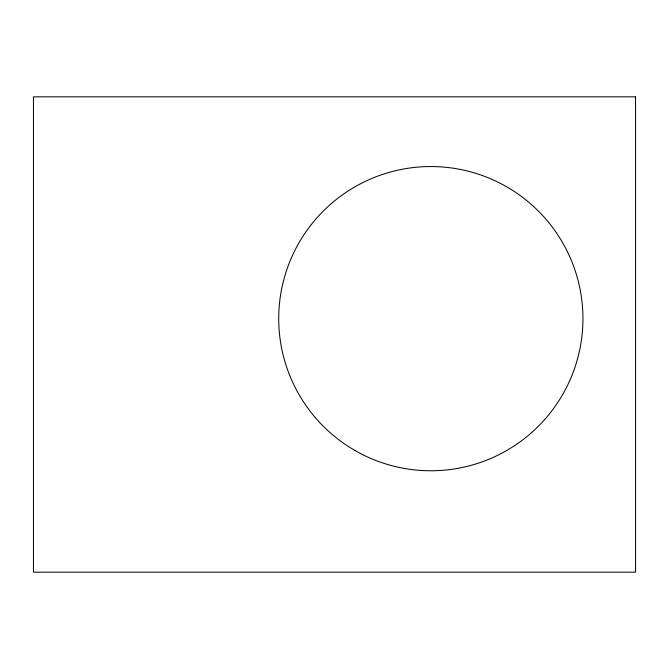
<?xml version="1.0" encoding="UTF-8"?>
<svg xmlns="http://www.w3.org/2000/svg" width="669" height="669" viewBox="0 0 669 669"><rect width="100%" height="100%" fill="white"/><g stroke="black" fill="none" stroke-linecap="round" stroke-linejoin="round"><path stroke-width="1" d="M635.55 96.829L33.45 96.829L33.45 572.171L635.55 572.171L635.55 96.829M354.779 450.388A152.106 152.106 0 0 0 582.942 318.653A152.106 152.106 0 0 0 354.779 186.927A152.106 152.106 0 0 0 354.779 450.388"/></g></svg>
